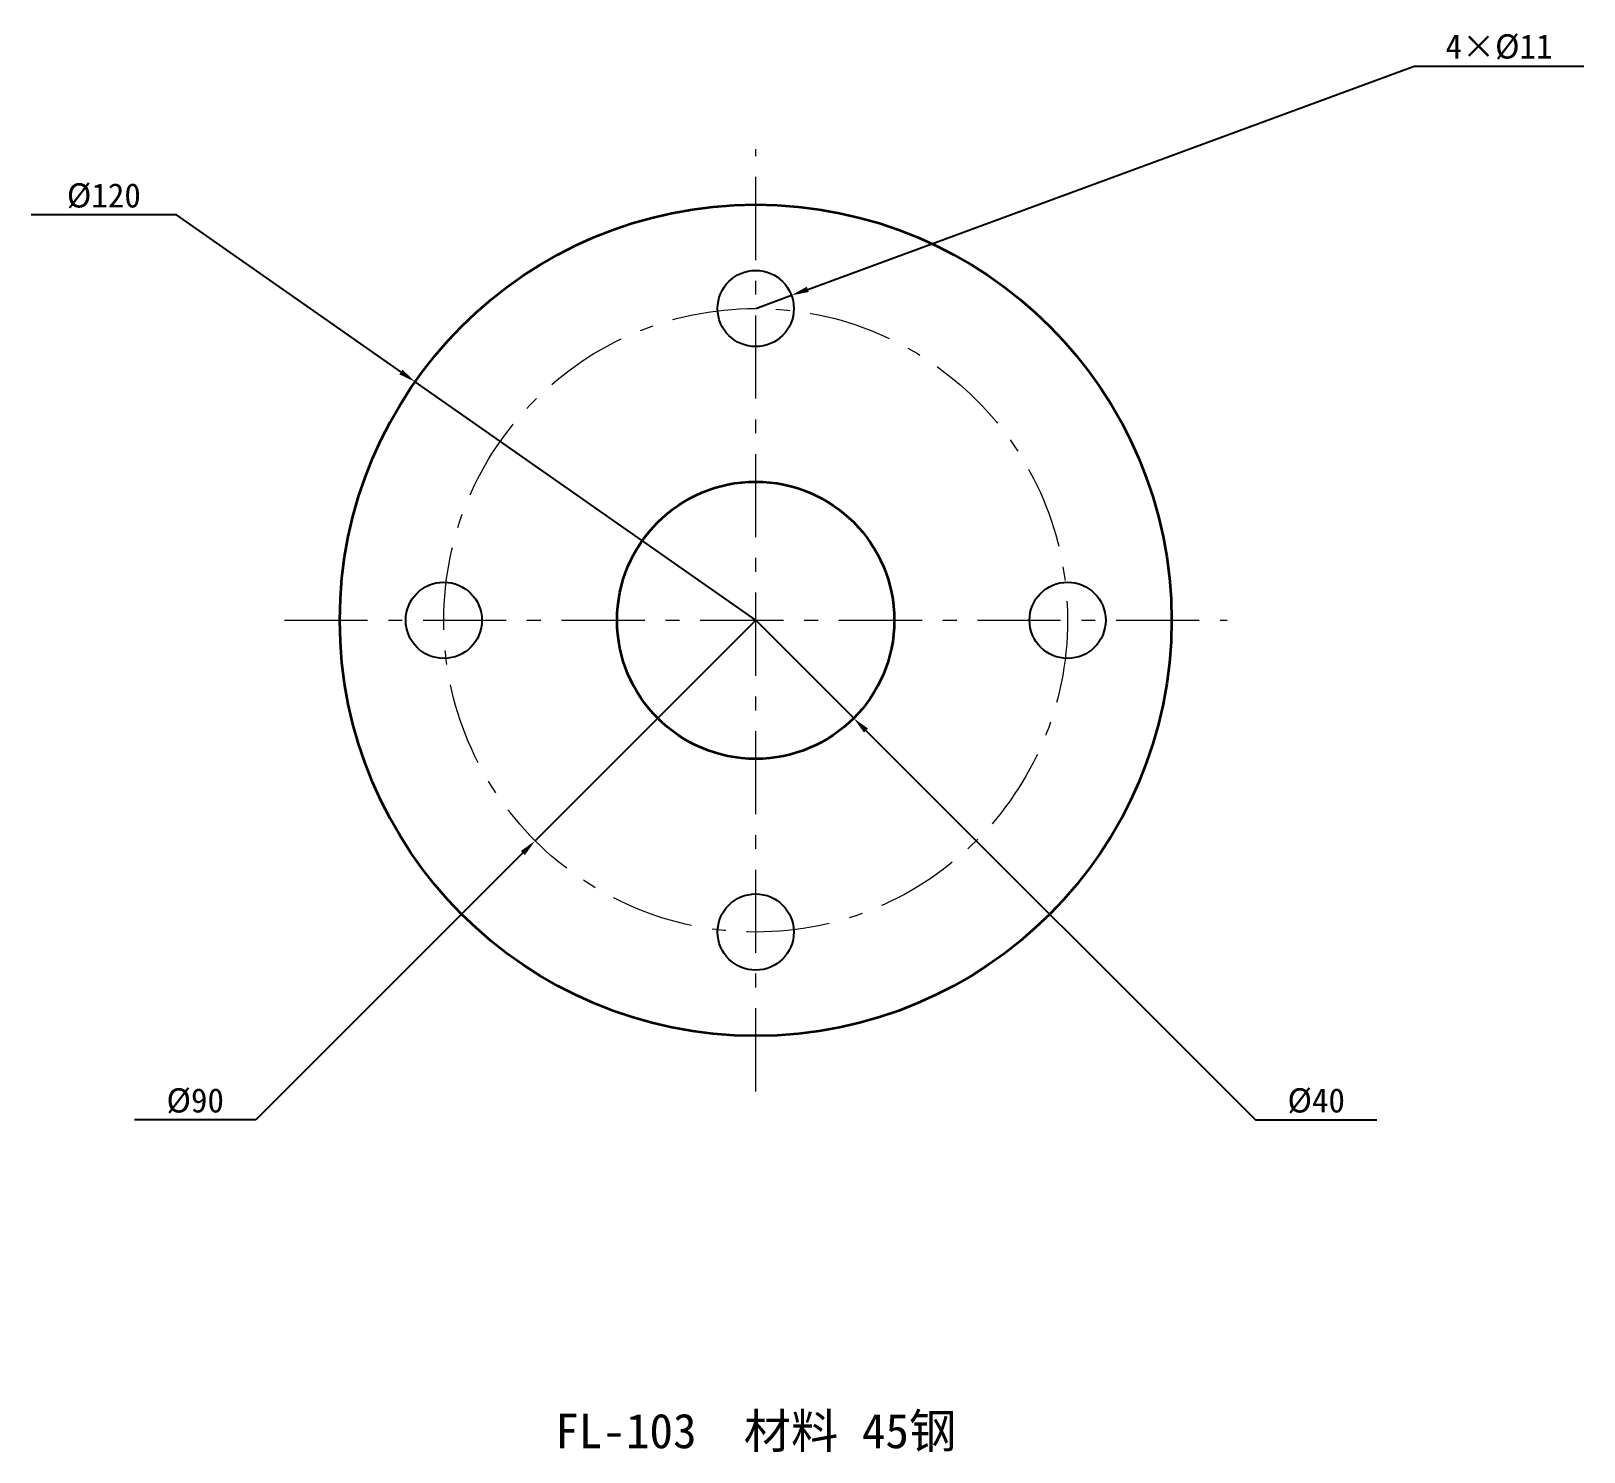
# Model space of a CAD drawing. Header units: millimetres. Extents: x -105 to 120, y -120 to 85.
import ezdxf
from ezdxf.enums import TextEntityAlignment as Align

# ---------------------------------------------------------------- set-up
doc = ezdxf.new("R2010")
doc.units = ezdxf.units.MM
doc.linetypes.add('CENTER', pattern=[20, 12, -3, 2, -3])
for name, color, linetype, lineweight in [('AXES', 7, 'CENTER', 13), ('BORE', 7, 'Continuous', 35), ('DIMENSIONS', 7, 'Continuous', 18), ('HOLES', 7, 'Continuous', 25), ('NOTES', 7, 'Continuous', 25), ('OUTER', 7, 'Continuous', 35), ('PITCH', 7, 'CENTER', 13)]:
    doc.layers.add(name, color=color, linetype=linetype, lineweight=lineweight)
doc.styles.add('CN', font='simhei.ttf')
doc.dimstyles.new('FLANGE_MM', dxfattribs={"dimtxt": 3.5, "dimasz": 2.5, "dimexe": 1.25, "dimexo": 0.625, "dimgap": 1, "dimtad": 1, "dimtih": 1, "dimtoh": 1, "dimdec": 0, "dimtxsty": 'CN', "dimcen": 0, "dimazin": 3, "dimtfac": 1, "dimtmove": 1, "dimatfit": 3})

msp = doc.modelspace()

# ---------------------------------------------------------------- linework, layer by layer
at = {"layer": 'AXES', "linetype": 'CENTER'}
for p, q in [((0, -68), (0, 68)), ((-68, 0), (68, 0))]:
    msp.add_line(p, q, dxfattribs=at)
at = {"layer": 'BORE'}
msp.add_circle((0, 0), 20, dxfattribs=at)
at = {"layer": 'HOLES'}
for centre in [(0, 45), (-45, 0), (45, 0), (0, -45)]:
    msp.add_circle(centre, 5.5, dxfattribs=at)
at = {"layer": 'OUTER'}
msp.add_circle((0, 0), 60, dxfattribs=at)
at = {"layer": 'PITCH', "linetype": 'CENTER'}
msp.add_circle((0, 0), 45, dxfattribs=at)

# ---------------------------------------------------------------- texts
at = {"layer": 'NOTES', "style": 'CN'}
msp.add_text('FL-103  材料 45钢', height=5, dxfattribs=at).set_placement((0, -117), align=Align.MIDDLE_CENTER)

# ---------------------------------------------------------------- dimensions: what is measured, and where the dimension line sits
at = {"layer": 'DIMENSIONS'}
for center, radius, location, text in [((0, 45), 5.5, (95, 80), '4×%%c11'), ((0, 0), 60, (-83.55, 58.5), '%%c120'), ((0, 0), 45, (-72.12, -72.12), '%%c90'), ((0, 0), 20, (72.12, -72.12), '%%c40')]:
    msp.add_diameter_dim(center=center, radius=radius, location=location, text=text, dimstyle='FLANGE_MM', dxfattribs=at).render()

doc.saveas('drawing.dxf')
